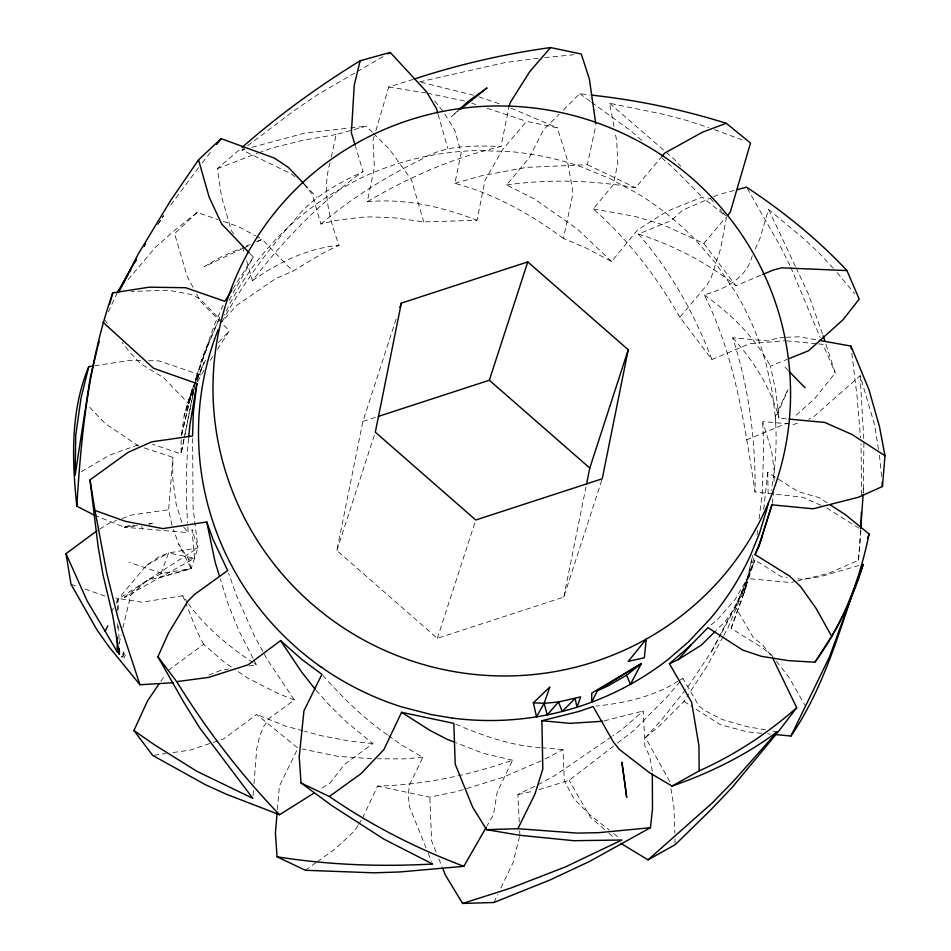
<?xml version="1.0" encoding="UTF-8"?>
<svg xmlns="http://www.w3.org/2000/svg" width="951" height="951" viewBox="0 0 951 951"><rect width="100%" height="100%" fill="white"/><g stroke="black" fill="none" stroke-linecap="round" stroke-linejoin="round"><path stroke-width="0.71" stroke-dasharray="4.75 3.57" d="M181.154 439.742L181.047 453.9L152.469 444.212M863.52 488.564L863.223 492.951L863.936 441.74M144.279 447.909L172.916 457.324L172.678 477.771L176.149 504.101L182.949 526.153M117.484 628.397L117.591 621.122M117.746 610.934L117.924 599.296L146.513 565.334L158.377 557.179L168.541 552.983L197.915 547.895L193.077 507.763L192.589 437.424M861.677 494.805L861 443.665M774.055 481.135L774.269 471.292L771.57 450.548L762.654 421.543L794.133 424.372L800.73 421.994M860.738 529.588L858.48 560.294L828.321 573.405L797.711 580.859M253.085 795.464L253.537 789.627M254 783.802L256.734 748.794L259.849 735.515L263.475 726.921L269.145 718.409L294.358 699.96L266.946 659.091L263.51 652.707M172 525.321L168.612 509.76L172.916 457.324M858.48 560.294L861.024 529.517L826.407 507.739M277.395 809.539L279.368 786.144L297.936 748.116L256.615 714.439L223.794 738.832L190.343 750.077L172.987 752.55M188.536 438.411C185.98 466.513 185.683 494.877 187.632 523.038M763.701 509.451L767.754 472.409L797.913 491.512L819.144 497.646L827.572 503.115M757.008 535.056L757.567 530.634M759.053 518.842L762.215 493.771L763.736 444.688L762.654 421.543M205.654 360.167L192.708 387.414L181.166 436.913L184.125 415.932L188.678 399.955L195.763 382.575M772.129 503.436L773.805 492.38M726.552 216.828L720.549 248.924L711.312 277.371L707.187 284.741L679.87 317.194L711.919 359.537L749.792 343.656L785.086 340.731M303.844 183.935L312.142 194.016L320.927 224.032L334.99 220.632L360.916 217.304L371.27 216.887L394.582 217.838L423.742 221.928L477.022 220.275L485.022 180.345L502.318 150.02L526.592 121.336L557.286 127.814L567.117 159.114L572.359 188.678L572.205 197.083L563.384 238.487L586.268 248.116L611.576 261.525L637.503 229.976L667.198 211.193L702.29 197.083L725.447 215.925M601.769 480.184L563.777 597.109L437.317 638.335L336.868 550.51L362.866 421.459L397.197 315.815M374.207 136.255L372.958 140.475L374.385 167.317L367.252 201.778C408.859 176.993 453.782 157.64 500.999 146.49L509.154 106.013M563.777 597.109L585.994 486.912M192.542 397.138L184.292 437.888L193.707 389.981L184.125 415.932L192.708 387.414L181.166 436.913M192.839 395.675L193.719 391.313M194.016 389.851L194.896 385.488M195.193 384.038L197.261 373.85L209.232 341.373L219.943 316.873L201.065 361.725L195.716 379.806L209.232 341.373L201.065 361.725L214.985 323.518L223.64 303.904M563.384 238.487C530.741 213.987 494.425 194.04 454.875 183.341L461.176 152.873L454.661 129.942L443.618 112.135L433.811 99.796M772.913 656.749L771.13 654.466L761.489 647.298L731.081 628.349L744.169 592.746L752.835 555.396M330.08 162.716C321.771 190.58 329.367 218.896 339.079 245.31L322.33 253.43L292.932 271.19L275.754 278.5L236.668 305.402L222.13 321.711L200.233 299.018L190.973 294.394L168.065 290.233L131.06 291.481M331.305 157.081L336.167 134.531L366.254 126.198L372.352 132.284M454.875 183.341L481.479 175.804L526.569 167.376L587.361 164.689L595.932 124.914M751.956 558.154L744.169 592.746L754.357 556.157M119.137 643.351L121.169 634.947M122.869 627.874L130.715 595.35L146.632 580.776L161.92 573.358L191.199 568.579L197.915 547.895L191.995 529.612L194.551 558.237L124.319 597.323L130.715 595.35M519.519 836.666L513.076 862.581L500.297 889.197M195.716 379.806L197.261 373.85L194.301 383.728M375.871 130.62L388.733 87.017L412.698 79.527M833.326 268.289L820.428 254.369L804.855 239.652L768.551 209.351L760.004 238.368L754.702 250.303M193.885 385.143L188.405 403.486L163.703 377.82L140.498 363.567L130.097 352.655L121.942 342.134M116.628 603.362L117.924 599.296L197.915 547.895M336.868 550.51L375.312 432.182M437.317 638.335L475.31 521.421M731.081 628.349L746.416 586.149M188.571 559.212L194.551 558.237L168.541 552.983L159.435 577.78L191.199 568.579L188.571 559.212L178.693 544.21L173.427 529.374M721.524 632.974L735.503 607.059L754.904 559.949L781.579 576.877L787.107 577.542M196.833 381.708L203.942 362.533L196.31 381.244M775.683 423.005L775.41 418.618L788.106 389.53M752.336 255.605C746.511 278.298 725.114 289.009 704.275 294.881C735.064 356.28 744.728 424.859 755.023 491.976L802.906 497.254L821.188 505.409M108.331 311.869L117.734 291.933M775.41 418.618L775.255 416.467L787.88 389.613M362.509 818.086L377.606 786.108C423.659 784.896 469.128 775.22 512.589 760.218L497.242 791.898L493.45 814.734L486.948 826.05M493.902 902.499L497.742 894.522M388.507 735.61L401.393 744.811L422.838 757.376L409.263 785.395L408.312 795.559L409.596 807.03L426.012 847.745M188.678 399.955L193.79 389.482M197.63 381.624L204.786 368.929M111.433 611.968L113.383 608.164M116.628 601.828L117.924 599.296L118.245 611.172M669.801 781.651L645.467 737.536L661.884 719.515L688.369 686.218L711.74 651.114L747.308 582.262L754.904 559.949L735.503 607.059L725.661 621.027L716.174 630.43M123.82 658.092L125.259 655.405L123.547 652.374M711.74 651.114L720.822 634.269M723.069 636.718L707.282 665.783L689.594 692.827M723.747 635.446L727.872 627.862L747.308 582.262L735.503 607.059L753.37 637.729L762.381 644.612L772.081 656.689M229.084 300.266L253.323 257.079L250.256 253.953M222.13 321.711C242.184 284.931 266.993 250.85 294.929 219.669C312.427 196.845 337.7 183.721 363.044 171.525L355.543 146.585M749.21 575.319L735.182 599.296L717.886 619.089L709.042 626.697M357.885 825.599L354.794 830.603L335.965 848.256L317.135 861.808M358.646 824.339L361.737 819.334M232.722 289.009L253.323 257.079M210.326 360.334L212.703 356.649M217.458 349.279L229.346 330.853L200.495 301.396L196.5 293.859M157.961 224.377L163.536 215.758M157.878 224.4L163.489 215.77M645.467 737.536L659.744 725.661L683.959 701.434L688.786 694.064M160.767 681.356L164.903 675.246M170.859 204.822L198.735 167.388M218.468 342.408L229.346 330.853M202.325 162.799L212.18 150.151M246.642 260.824L252.455 280.64C284.135 239.474 320.689 201.79 363.044 171.525M825.92 344.226L835.24 372.923L814.817 398.433L793.93 417.192M611.576 261.525L577.257 228.953L534.842 199.246L506.574 184.958L529.125 157.854L543.687 129.669L559.129 114.239M679.87 317.194C656.868 276.896 628.195 239.533 593.198 208.911L613.169 184.946L617.805 163.56L616.712 140.998L615.071 132.296M506.574 184.958C549.464 178.931 592.937 180.214 635.553 187.739L661.004 157.521M128.195 279.546L155.798 246.88L175.424 229.726L197.166 212.43L217.898 219.562M593.198 208.911L634.697 216.317L662.49 224.591L703.847 243.408L725.518 217.791M765.686 729.845L746.939 726.635L721.88 719.384L703.645 709.898L698.64 705.476L682.866 678.36L667.911 695.93L634.103 730.261L616.7 743.67M563.254 110.138L579.718 93.685L589.786 94.922M197.166 212.43L174.568 233.613L187.169 276.277L193.16 287.582M457.93 110.661L451.547 116.414L458.418 110.898M878.486 449.371L874.563 424.788L860.12 375.693L812.606 417.715L808.647 419.141M652.315 771.142L649.699 756.342L644.837 746.155L643.399 710.944L621.229 730.106L612.729 735.919M233.72 233.946L231.319 230.475L221.5 196.322L217.327 168.672L240.96 148.38M320.927 224.032C351.323 198.307 385.179 177.064 420.936 159.625C445.116 144.516 473.622 145.61 500.999 146.49M538.908 789.71L569.138 780.331L615.547 744.574M294.976 176.767L291.66 174.081L242.029 149.961L293.526 111.077L318.014 94.399L356.019 72.3M124.319 597.323L146.632 580.776L191.199 568.579L178.693 544.21M168.22 670.36L203.68 644.362L224.329 662.253L234.968 669.468M316.065 690.271L327.631 703.276L346.319 721.88L372.911 743.587L344.333 764.533L330.235 782.899L320.344 789.104M305.366 870.272L315.958 862.652M611.517 736.752L554.528 775.766L538.385 784.539M252.455 280.64C278.168 262.452 307.363 248.282 339.079 245.31M99.57 529.16L109.615 523.002L116.498 520.494M81.287 471.732L109.841 455.065L140.76 443.927M357.291 71.563L383.895 56.097M678.111 681.118C653.539 696.857 624.593 703.074 595.956 706.106M679.299 680.429L682.866 678.36M146.513 565.334L168.541 552.983M545.054 758.981L563.028 749.602L564.288 780.759L574.119 798.971L590 814.9L609.329 830.14M519.246 822.139L517.915 794.513L537.101 785.157M242.362 248.663L204.108 266.755L220.977 256.925L240.9 248.401M243.682 248.033L250.279 244.918M256.865 241.804L262.143 239.307L292.932 271.19M541.119 760.812L502.52 777.49L456.932 791.541L429.84 797.152L377.606 786.108M712.454 197.309L682.675 210.147L671.299 220.513L638.43 234.053C670.538 270.797 694.61 314.032 711.919 359.537M713.809 196.726L719.218 194.396L734.243 190.426M246.214 246.119L250.196 244.419M256.829 241.578L262.143 239.307L256.925 236.502M638.43 234.053C673.724 245.441 706.985 262.417 735.896 285.752L762.654 274.494M217.327 168.672L257.198 153.349M746.464 439.897L787.333 423.112M786.382 418.868L779 418.178L775.612 390.053L770.441 366.111L786.786 359.526M208.756 675.067L221.203 670.193L228.537 669.088M94.458 515.204L124.391 527.234L132.379 524.239M122.001 518.497L131.642 514.99L168.612 509.76M258.553 152.861L272.188 147.964L303.131 140.237L336.167 134.531M362.866 421.459L376.917 416.883M858.979 565.488L820.558 576.615L802.311 579.373L795.405 578.541M242.029 149.961L244.847 149.212M251.908 147.31L305.509 132.902L348.898 128.112M604.158 720.894L643.399 710.944M796.32 581.204L790.757 582.559L747.938 578.612M419.546 81.857L504.91 62.6L538.848 58.13M517.915 794.513L533.356 791.161M187.775 602.815L182.77 595.742L142.044 602.209L115.76 598.108M94.613 365.778L129.562 360.453L141.224 360.607M249.091 665.985L256.425 664.88L253.774 659.697M187.87 527.151L188.191 532.619L124.391 527.234L136.076 525.511M154.181 755.237L165.747 753.584M124.391 527.234L138.727 525.404M350.348 127.945L366.254 126.198M544.697 57.559L573.952 54.73M422.838 757.376L403.283 758.91L377.476 758.779M367.252 201.778C404.722 198.081 442.274 206.747 477.022 220.275M784.848 337.308L779.071 337.51L768.265 340.922L732.674 337.771C748.829 387.426 755.736 439.826 755.023 491.976M786.299 337.248L799.304 336.785L816.517 339.876M371.734 758.743L337.843 756.318L302.216 748.996M148.522 360.702L158.734 360.845L200.827 375.074M540.18 747.581C510.604 745.703 482.169 735.468 455.113 723.913M541.606 747.712L563.028 749.602M761.87 733.28L747.32 731.913L720.145 724.591L693.945 707.829M767.683 733.827L770.595 734.101M786.548 340.874L817.147 343.81M818.597 343.953L822.972 344.369L835.24 372.923M372.911 743.587L348.696 740.948L321.604 735.777L304.463 731.176M388.733 87.017L425.834 92.948M772.901 731.069L777.229 731.818M613.966 126.495L609.579 103.29L662.49 114.108L686.242 120.313L708.828 127.6M427.261 93.174L464.599 100.984M512.589 760.218L483.477 753.43L456.207 742.814M420.96 82.202L473.479 95.207M303.036 730.796L285.882 726.195L256.615 714.439M478.888 96.883L501.7 104.598M161.92 573.358L129.265 562.338M471.672 103.148L475.892 104.551M487.162 108.283L526.592 121.336M223.426 221.464L238.63 226.695L255.617 235.8M71.004 584.247L77.923 586.648M84.853 589.049L105.609 596.265M714.403 129.609L744.966 140.974M510.996 108.093L557.286 127.814M294.358 699.96L278.607 693.743L247.961 678.277L236.145 670.265M587.361 164.689L635.553 187.739M683.959 701.434L692.697 707.021M138.822 446.126L105.038 423.421L87.932 405.435M252.954 662.538C228.763 646.502 205.844 627.541 188.607 603.992M254.107 663.322L256.425 664.88M387.33 734.778C363.282 718.005 342.265 697.309 322.9 675.388M579.718 93.685L590.381 101.436M591.57 102.292L630.668 130.703L642.817 141.307M704.275 294.881C730.915 313.747 754.749 337.248 770.441 366.111M613.87 833.73L619.565 838.211M609.579 103.29L673.736 158.817L680.738 166.259M604.551 829.534L590.464 817.337L569.138 780.331M608.89 833.29L614.31 837.986M661.599 157.711L671.549 166.389L702.29 197.083M373.374 133.295L389.66 149.533L411.414 179.727L423.742 221.928M785.086 367.276L788.082 370.343M304.712 184.589L316.897 197.404M710.278 198.39L713.155 201.648M719.848 209.232L721.761 211.407M722.724 212.489L725.589 215.746M837.142 272.628L854.616 293.609M732.674 337.771C753.584 360.821 770.928 387.901 779 418.178M183.816 527.234L188.191 532.619M776.468 661.302L788.902 677.231L804.772 705.012M104.717 319.916L107.439 323.423M703.847 243.408L735.896 285.752M747.272 188.453L780.735 247.034L790.186 266.018M262.821 651.435L253.905 634.84L236.573 595.671L228.644 573.358M253.109 658.401L239.153 631.214L228.228 604.349L220.359 578.993M203.68 644.362L196.964 631.226L186.051 603.933M790.816 267.29L820.178 337.581M768.551 209.351L795.428 266.351M796.046 267.683L807.922 292.86L823.174 335.822M436.057 851.93L431.611 840.934L429.84 797.152M438.839 858.812L442.167 867.062M428.2 853.178L431.481 861.321M182.77 595.742L185.504 602.565M242.505 246.666L244.573 253.739M438.114 114.37L447.707 148.13M141.687 526.248L142.341 528.744M670.954 788.724L673.95 807.126L674.806 833.135M879.413 455.16L881.589 476.558M851.823 353.308L857.101 396.757L860.512 437.805M775.255 416.467L772.283 392.014L766.304 364.554A289.235 284.575 18 0 0 736.145 293.217L716.305 264.009L696.917 241.423A289.235 284.575 18 0 0 637.099 193.243L610.411 178.847L581.822 167.079A289.235 284.575 18 0 0 508.523 151.459L477.164 150.567A289.235 284.575 18 0 0 359.419 178.752L333.219 192.994A289.235 284.575 18 0 0 224.46 314.947M860.12 375.693L863.853 440.277M519.662 830.865L519.876 835.228M674.996 838.913L675.127 843.24M118.649 626.02L119.137 643.839M767.754 472.409L768.17 496.707M775.695 423.243A289.235 284.575 18 0 1 771.178 490.55M183.923 439.374L181.047 453.9L183.995 439.35M150.674 523.371L148.772 524.12L153.943 523.086L150.674 523.371"/><path stroke-width="1.43" d="M119.267 648.297L119.422 654.229L117.128 651.685L117.353 637.134M861.047 528.067L861.344 512.161M94.458 515.204L76.817 506.205C81.192 434.215 88.693 361.285 112.765 292.884L149.259 287.166L185.707 287.737L224.793 301.289L231.925 290.233M860.833 528.126L863.128 494.425M102.851 322.116L153.682 368.346L196.893 383.538L193.303 412.698L192.589 435.962L151.768 441.823L128.064 452.367L89.976 479.91L94.981 510.449L125.401 521.35L162.894 528.613L206.747 521.956L213.06 539.467L227.658 570.564L194.42 594.53L187.846 601.187L168.589 632.867L157.902 656.749L176.708 681.653L208.649 677.385L248.152 664.808L280.593 640.641L302.002 659.59L321.913 674.318L303.94 710.849L299.22 756.782L301.027 782.982L329.343 796.486L360.845 773.793L383.871 749.626L401.572 712.323L453.817 723.354L455.208 764.14L472.647 807.185L486.591 829.664L517.879 828.713L534.973 794.026L542.819 768.967L541.88 720.727L579.159 711.396L593.115 706.545L613.514 742.196L619.481 749.507L649.2 772.521L672.024 786.073L699.151 770.904L698.949 745.834L691.639 702.313L669.445 663.762L678.301 659.59L690.795 645.135L707.936 627.648L742.683 650.044L761.323 656.309L788.343 660.624L814.924 662.229L831.638 636.278L816.017 608.26L800.587 586.577L789.758 576.175L755.058 554.576L758.755 546.67L771.915 504.826L813.069 508.797L858.361 497.266L882.457 486.508L885.001 455.719L879.437 426.488L868.893 389.506L850.943 346.069L819.382 340.399M277.145 812.463L275.41 832.933L277.05 856.78L305.366 870.272L373.993 872.828L399.729 871.96L463.838 866.302L486.223 827.311M188.678 436.973L189.831 425.418L196.893 383.538M442.726 868.441L445.508 875.312L462.614 903.45L493.902 902.499L550.13 879.913L589.299 861.558L650.448 827.703L652.481 809.17L652.327 774.066M123.131 655.596L123.547 652.374M401.322 303.131L375.312 432.182L475.762 520.007L602.233 478.781L628.231 349.73L527.781 261.905L401.322 303.131L399.943 307.363M586.577 484.011L589.786 468.058L628.231 349.73M829.973 504.672L845.629 514.824L869.036 533.951C861.832 569.768 850.135 604.646 831.638 636.278M97.323 348.423L90.095 378.557L75.081 475.345L75.747 435.261L80.966 398.386L88.788 366.67L93.162 366.004M437.71 112.967L436.509 108.735L426.654 91.89L390.231 52.412L360.144 60.757L354.271 85.055L351.371 132.736L355.127 145.206M767.933 505.409L768.372 503.638M97.668 346.984L99.261 341.29M109.579 304.272L112.765 292.884M850.895 598.25C835.192 645.705 819.417 694.492 790.959 736.015L774.958 734.517M867.823 538.242L869.036 533.951M767.516 506.812L759.409 533.535L750.612 555.051A289.235 284.575 17.9 0 1 709.981 619.065L688.286 642.068L667.875 659.637C629.764 689.261 584.199 709.161 536.519 716.804L533.356 702.801L549.88 686.955L544.138 703.312L536.519 716.804M758.755 546.67L771.915 504.826M378.332 416.419L489.337 380.234L527.781 261.905M88.788 366.67C70.267 410.642 71.991 459.69 76.817 506.205M509.154 106.013L510.437 102.244L529.731 71.658L550.57 47.55L581.263 54.029L589.394 79.064L595.73 123.475M755.058 554.576L762.001 537.481M314.163 792.991L279.558 814.734L226.183 794.168L205.464 784.741L152.731 755.451L133.925 730.534L147.536 700.887L159.114 683.793M117.128 651.685L105.169 631.262L107.808 625.817M790.959 736.015L829.652 656.523L863.246 564.252C852.678 599.415 836.476 632.486 814.924 662.229M597.371 690.806L591.605 702.254L591.76 693.053L641.331 663.56L630.43 684.399L626.59 675.222L641.331 663.56L597.371 690.806L608.248 685.814L626.59 675.222M118.649 291.862L138.311 253.917L170.728 200.388L198.545 159.827L221.143 138.656L274.375 158.092L288.474 167.495L303.702 183.519M118.673 291.874L127.921 275.017M129.348 272.414L130.774 269.822M135.042 262.036L136.457 259.445M136.397 259.124L117.734 291.933L120.587 288.557M772.711 658.009L796.7 707.746L778.679 731.188L731.866 787.761L709.791 810.87L675.174 844.69L648.047 859.859L620.955 843.418M216.662 144.397L221.143 138.656M661.944 156.404L664.773 153.04L702.623 132.13L726.267 123.285L750.529 143.03L730.237 212.228L727.408 215.568M715.116 631.476L701.422 645.051L678.301 659.59M458.988 109.698L468.57 101.079L487.043 87.956L460.7 109.068M648.047 859.859L712.299 802.894L733.53 781.14L777.229 731.818C745.311 755.605 709.541 773.104 672.024 786.073M669.445 663.762L690.795 645.135M242.089 147.405C278.809 115.095 318.49 86.375 360.144 60.757M796.7 707.746C767.505 733.506 734.683 754.939 699.151 770.904M173.296 682.723L139.928 684.756L108.366 646.014L96.954 629.835L71.004 584.247L65.999 553.696L97.061 530.694M387.687 53.886L390.231 52.412M762.654 274.494L773.365 270.001L781.972 267.837L846.949 270.583L859.217 299.125L843.002 319.762L808.564 350.753L788.141 358.979M462.614 903.45L511.044 887.996L565.429 866.908L621.835 840.006L573.94 840.708L520.007 835.323L486.591 829.664M414.113 79.088C458.56 64.478 504.22 53.981 550.57 47.55M736.977 189.701L746.535 187.181C782.935 211.241 817.111 238.677 846.949 270.583M602.756 721.25L570.029 723.354L541.88 720.727M121.716 656.784L122.786 656.642M650.448 827.703L598.678 832.684L577.233 833.1L517.879 828.713M544.138 703.312L558.487 701.993L580.669 696.881L577.043 707.247L575.07 698.486L562.267 711.455L558.487 701.993L547.265 714.867L544.138 703.312L533.356 702.801M789.33 419.141L824.731 422.422L852.025 434.5L885.001 455.719M591.225 95.088C637.039 100.021 682.295 109.52 726.267 123.285M277.05 856.78C328.499 865.018 380.602 866.908 432.574 864.031L383.871 839.115L332.077 805.759L301.027 782.982M451.975 718.041L431.54 714.629L401.548 706.855A289.235 284.563 18.1 0 1 325.278 669.884L320.487 666.58M454.84 742.279L446.661 739.093L429.781 730.285L401.572 712.323M463.838 866.302C416.419 848.375 371.08 825.337 329.343 796.486M133.925 730.534L154.466 744.799L196.916 771.32L252.859 798.376L199.341 727.349L183.614 701.981L157.902 656.749M489.337 380.234L589.786 468.058M249.233 252.907L221.666 223.972L209.149 197.154L198.545 159.827M789.068 371.365L805.022 387.758M279.558 814.734C240.437 774.269 206.391 729.476 176.708 681.653M315.102 689.19L301.681 672.095L280.593 640.641M105.169 631.262L87.266 601.175L65.999 553.696M139.928 684.756L117.746 617.151L106.845 573.501L94.981 510.449M823.174 335.822L825.004 341.421M219.491 576.163L215.116 562.077L206.747 521.956M119.422 654.229L112.717 615.57L102.97 574.63L98.084 546.338L89.976 479.91M850.943 346.069L851.3 348.958M882.088 482.24L882.457 486.508M536.958 716.733A289.235 284.575 17.9 0 1 452.414 718.088M320.844 666.841A289.235 284.575 17.9 0 1 218.017 329.973M646.264 639.096L644.326 657.747L628.254 661.397L646.264 639.096M145.206 244.086L143.637 246.547L145.241 244.074M624.771 782.578L621.883 762.179L626.697 797.449L624.771 782.578M278.595 569.744A289.235 284.575 18 0 0 772.093 493.795A289.235 284.575 18 0 0 454.626 109.329A289.235 284.575 18 0 0 278.595 569.744"/></g></svg>
